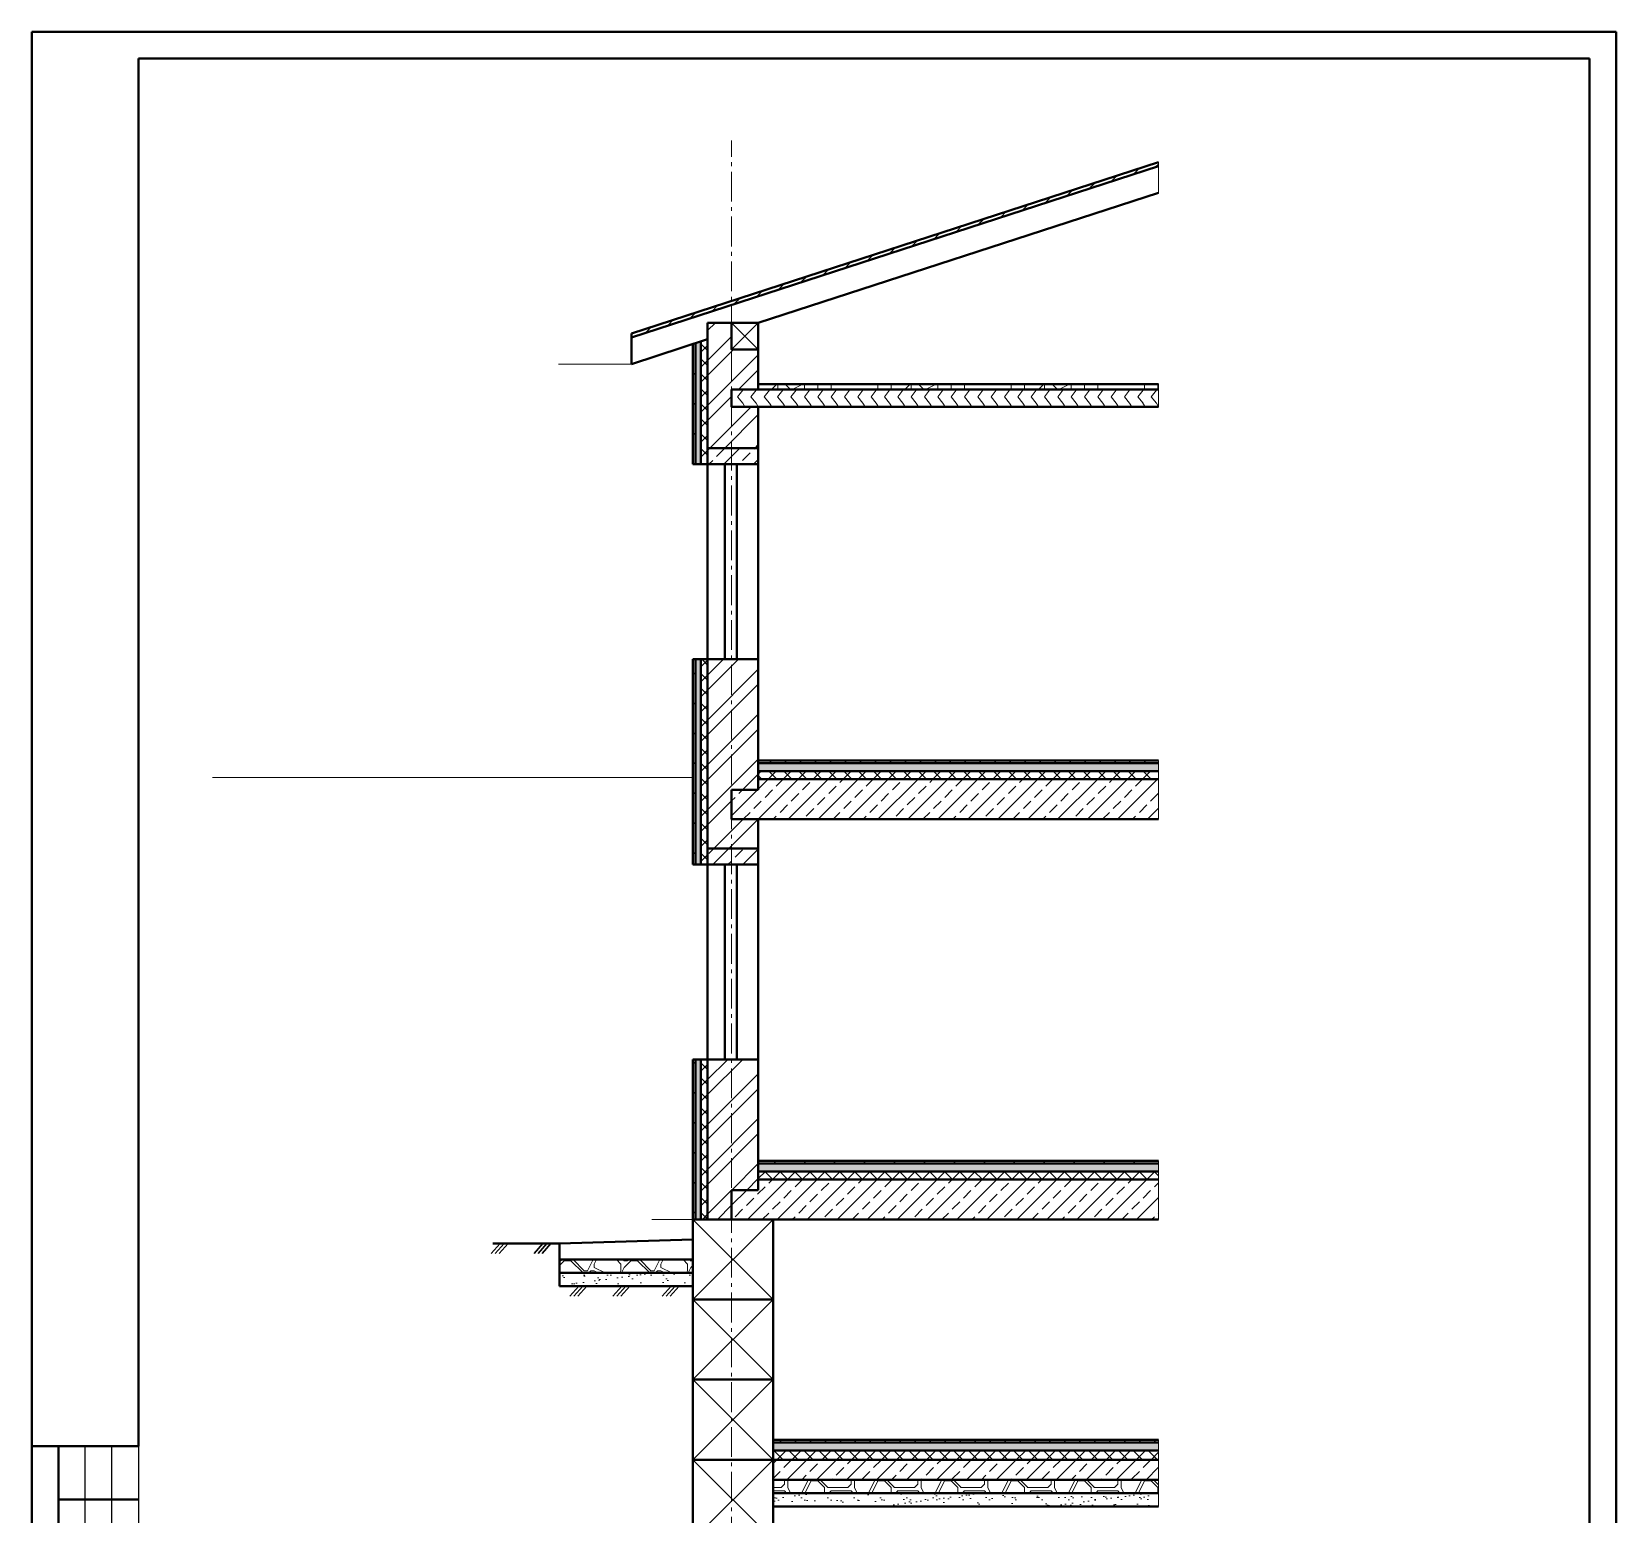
# Model space of a CAD drawing. Header units: millimetres. Extents: x 21036 to 50736, y 19656 to 61656.
# Drawn here: x 21036 to 50736, y 33842 to 61656 of the extents above; entities that cross this region are included whole.
import ezdxf

# ---------------------------------------------------------------- set-up
doc = ezdxf.new("R2010")
doc.units = ezdxf.units.MM
doc.linetypes.add('CONTINOUS', pattern=[0])
doc.linetypes.add('ГОСТ 2.303 6', pattern=[12, 8, -1.5, 1, -1.5])
for name, color, linetype, lineweight in [('Гидроизоляция', 7, 'Continuous', 100), ('Отметки', 7, 'Continuous', 20), ('Скелет', 7, 'Continuous', 50), ('Стены', 7, 'Continuous', 50), ('Флажки', 7, 'Continuous', 20), ('Штриховка', 7, 'Continuous', 20)]:
    doc.layers.add(name, color=color, linetype=linetype, lineweight=lineweight)
doc.layers.add('Оси', color=3, linetype='Continuous')
doc.styles.add('ТЕКСТ_Z', font='arial.ttf')
doc.linetypes.add('ГОСТ 2.303 8', pattern='A,40,[2,GOST 2.303-68.shx,S=1,R=0,X=0,Y=0],-8', length=48)
pattern_1 = [(37.5, (-51232.9, -61434.2), (-10.0002, 305.88327), [0, -241.3, 0, -269.875, 0, -257.96875]), (7.5, (-51232.9, -61434.2), (280.952, 448.0157), [0, -130.175, 0, -217.4875, 0, -83.34375]), (327.5, (-51428.16, -61434.2), (494.37023, 0.89824), [0, -79.375, 0, -285.75, 0, -373.0625]), (317.5, (-51428.16, -61434.2), (477.2228, 139.3308), [0, -39.6875, 0, -187.325, 0, -214.3125])]
pattern_2 = [(45, (-51232.9, -61434.2), (-280.633, 280.633), []), (45, (-50952.26, -61434.2), (-280.633, 280.633), [198.4375, -99.21875])]
pattern_3 = [(45, (-51232.9, -61434.2), (-140.3165, 140.3165), []), (135, (-51232.9, -61434.2), (-140.3165, -140.3165), [])]
pattern_4 = [(45, (-51139.14, -61340.45), (0, 625), [88.375, -176.75, 44.1875, -265.1875, 88.375, -221.0085]), (135, (-50732.9, -61309.2), (-625, 6e-14), [88.375, -132.5625, 44.1875, -221, 88.375, -309.3835]), (63.43495, (-51232.9, -61434.2), (3e-08, 625), [69.875, -279.5, 69.875, -279.52124, 0, 0]), (116.56505, (-51232.9, -61434.2), (-3e-07, 625), [69.875, -279.5, 69.875, -279.52124, 0, 0]), (0, (-51232.9, -61371.7), (0, 625), [31.25, -250, 62.5, -250, 31.25, 0]), (0, (-51232.9, -61277.95), (0, 625), [-93.75, 62.5, -250, 0, -218.75, 0]), (0, (-51232.9, -61246.7), (0, 625), [-250, 0, -187.5, 62.5, -125, 0]), (0, (-51232.9, -61152.95), (0, 625), [-125, 0, -156.25, 62.5, -281.25, 0]), (0, (-51232.9, -61059.2), (0, 625), [-125, 62.5, -250, 62.5, -125, 0]), (0, (-51232.9, -60902.95), (0, 625), [-93.75, 62.5, -125, 0, -343.75, 0]), (0, (-51232.9, -60871.7), (0, 625), [-125, 0, -375, 62.5, -62.5, 0]), (90, (-51201.64, -61309.2), (-625, 4e-14), [-187.5, 0, -187.5, 0, -250, 0]), (90, (-51139.14, -61434.2), (-625, 4e-14), [-93.75, 62.5, -250, 0, -218.75, 0]), (90, (-51076.64, -61434.2), (-625, 4e-14), [-250, 0, -218.75, 62.5, -93.75, 0]), (90, (-50732.9, -61434.2), (-625, 4e-14), [-125, 62.5, -312.5, 62.5, -62.5, 0]), (90, (-51170.4, -61371.7), (-625, 4e-14), [-187.5, 0, -218.75, 0, -218.75, 0]), (90, (-51107.9, -61371.7), (-625, 4e-14), [-156.25, 0, -343.75, 0, -125, 0]), (90, (-51045.4, -61340.45), (-625, 4e-14), [-312.5, 0, -93.75, 0, -218.75, 0]), (90, (-51014.14, -61402.95), (-625, 4e-14), [-281.25, 0, -125, 0, -156.25, 0]), (90, (-50951.64, -61309.2), (-625, 4e-14), [-250, 0, -93.75, 0, -250, 0]), (90, (-50920.4, -61277.95), (-625, 4e-14), [-281.25, 0, -125, 0, -218.75, 0]), (90, (-50889.14, -61434.2), (-625, 4e-14), [-375, 0, -156.25, 0, -93.75, 0]), (90, (-50857.9, -61340.45), (-625, 4e-14), [-125, 0, -250, 0, -250, 0]), (90, (-50826.64, -61371.7), (-625, 4e-14), [-281.25, 0, -156.25, 0, -187.5, 0]), (90, (-50795.4, -61402.95), (-625, 4e-14), [-250, 0, -187.5, 0, -187.5, 0]), (90, (-50732.9, -61371.7), (-625, 4e-14), [-187.5, 0, -187.5, 0, -250, 0]), (90, (-50670.4, -61340.45), (-625, 4e-14), [-250, 0, -125, 0, -250, 0]), (90, (-50639.14, -61309.2), (-625, 4e-14), [-93.75, 0, -375, 0, -156.25, 0])]
pattern_5 = [(45, (-51232.9, -61434.2), (-140.3165, 140.3165), [])]
pattern_6 = [(45, (-51232.9, -61434.2), (-280.633, 280.633), [])]

# ---------------------------------------------------------------- blocks, each defined once
blk = doc.blocks.new('Штамп осн бок')
at = {"color": 7, "lineweight": 50}
for p, q in [((-2000, 8500), (-2000, 15000)), ((-2000, 15000), (-1500, 15000)), ((-1500, 8500), (-1500, 15000)), ((-1500, 15000), (0, 15000)), ((-1500, 14000), (0, 14000)), ((-1500, 12500), (0, 12500)), ((-1500, 10500), (0, 10500)), ((-2000, 8500), (-1500, 8500)), ((-1500, 8500), (0, 8500)), ((-1200, 0), (-1200, 8500)), ((-1200, 8500), (-700, 8500)), ((-700, 0), (-700, 8500)), ((-700, 8500), (0, 8500)), ((-1200, 6000), (0, 6000)), ((-1200, 2500), (0, 2500)), ((-1200, 0), (-700, 0)), ((-700, 0), (0, 0))]:
    blk.add_line(p, q, dxfattribs=at)
at = {"color": 7}
for p, q in [((-1000, 8500), (-1000, 15000)), ((-500, 8500), (-500, 15000)), ((0, 15000), (0, 0))]:
    blk.add_line(p, q, dxfattribs=at)
at = {"color": 7, "style": 'ТЕКСТ_Z'}
for s, p in [('Согласовано', (-1675, 8640)), ('В зам. инв. №', (-890, 6627)), ('Подл. и дата', (-890, 3596)), ('Инв. № подл.', (-890, 536))]:
    blk.add_text(s, height=150, rotation=90, dxfattribs=at).set_placement(p)

msp = doc.modelspace()

# ---------------------------------------------------------------- hatches: boundary and pattern name
at = {"layer": 'Штриховка', "linetype": 'Continuous', "ltscale": 100}
h = msp.add_hatch(dxfattribs=at)
h.set_pattern_fill('ANSI31', color=256, scale=62.5)
h.set_pattern_definition(pattern_5)
edge = h.paths.add_edge_path()
edge.add_line((34155, 56615), (34155, 56540))
edge.add_line((34155, 56615), (42155, 59214))
edge.add_line((42155, 59139), (42155, 59214))
edge.add_line((34155, 56540), (42155, 59139))
edge = h.paths.add_edge_path()
edge.add_line((32278, 55930), (34155, 56540))
edge.add_line((32278, 56005), (32278, 55930))
edge.add_line((32278, 56005), (34155, 56615))
edge.add_line((34155, 56615), (34155, 56540))
h = msp.add_hatch(dxfattribs=at)
h.set_pattern_fill('ANSI32', color=256, scale=62.5)
h.set_pattern_definition([(45, (-51232.9, -61434.2), (-420.9495, 420.9495), []), (45, (-50952.26, -61434.2), (-420.9495, 420.9495), [])])
h.paths.add_polyline_path([(34155, 39402), (33705, 39402), (33705, 42402), (34030, 42402), (34155, 42402), (34155, 39952)])
h.paths.add_polyline_path([(34155, 42402), (34255, 42402), (34655, 42402), (34655, 40502), (34655, 40452), (34655, 40302), (34655, 40152), (34655, 39952), (34155, 39952)])
h.paths.add_polyline_path([(34155, 46352), (33705, 46352), (33705, 49902), (34030, 49902), (34155, 49902), (34155, 47452), (34155, 46902)])
h.paths.add_polyline_path([(34155, 47452), (34155, 49902), (34255, 49902), (34655, 49902), (34655, 48002), (34655, 47952), (34655, 47802), (34655, 47652), (34655, 47452)])
h.paths.add_polyline_path([(34155, 46352), (34155, 46902), (34655, 46902), (34655, 46352)])
h.paths.add_polyline_path([(33705, 53852), (33705, 55893), (33705, 56202), (34155, 56202), (34155, 56040), (34155, 55702), (34155, 55702), (34155, 54952), (34155, 54627), (34155, 53852)])
h.paths.add_polyline_path([(34655, 53852), (34155, 53852), (34155, 54627), (34655, 54627)])
h.paths.add_polyline_path([(34655, 55702), (34655, 55052), (34655, 54952), (34155, 54952), (34155, 55702)])
h = msp.add_hatch(dxfattribs=at)
h.set_pattern_fill('Бетонная подготовка', color=256, scale=125, pattern_type=2)
h.set_pattern_definition([(45, (-51045.4, -61246.7), (0, 1250), [176.75, -353.5, 88.375, -530.375, 176.75, -442.017]), (135, (-50232.9, -61184.2), (-1250, 1e-13), [176.75, -265.125, 88.375, -442, 176.75, -618.767]), (63.43495, (-51232.9, -61434.2), (6e-08, 1250), [139.75, -559, 139.75, -559.0425, 0, 0]), (116.56505, (-51232.9, -61434.2), (-5e-07, 1250), [139.75, -559, 139.75, -559.0425, 0, 0]), (0, (-51232.9, -61309.2), (0, 1250), [62.5, -500, 125, -500, 62.5, 0]), (0, (-51232.9, -61121.7), (0, 1250), [-187.5, 125, -500, 0, -437.5, 0]), (0, (-51232.9, -61059.2), (0, 1250), [-500, 0, -375, 125, -250, 0]), (0, (-51232.9, -60871.7), (0, 1250), [-250, 0, -312.5, 125, -562.5, 0]), (0, (-51232.9, -60684.2), (0, 1250), [-250, 125, -500, 125, -250, 0]), (0, (-51232.9, -60371.7), (0, 1250), [-187.5, 125, -250, 0, -687.5, 0]), (0, (-51232.9, -60309.2), (0, 1250), [-250, 0, -750, 125, -125, 0]), (90, (-51170.4, -61184.2), (-1250, 8e-14), [-375, 0, -375, 0, -500, 0]), (90, (-51045.4, -61434.2), (-1250, 8e-14), [-187.5, 125, -500, 0, -437.5, 0]), (90, (-50920.4, -61434.2), (-1250, 8e-14), [-500, 0, -437.5, 125, -187.5, 0]), (90, (-50232.9, -61434.2), (-1250, 8e-14), [-250, 125, -625, 125, -125, 0]), (90, (-51107.9, -61309.2), (-1250, 8e-14), [-375, 0, -437.5, 0, -437.5, 0]), (90, (-50982.9, -61309.2), (-1250, 8e-14), [-312.5, 0, -687.5, 0, -250, 0]), (90, (-50857.9, -61246.7), (-1250, 8e-14), [-625, 0, -187.5, 0, -437.5, 0]), (90, (-50795.4, -61371.7), (-1250, 8e-14), [-562.5, 0, -250, 0, -312.5, 0]), (90, (-50670.4, -61184.2), (-1250, 8e-14), [-500, 0, -187.5, 0, -500, 0]), (90, (-50607.9, -61121.7), (-1250, 8e-14), [-562.5, 0, -250, 0, -437.5, 0]), (90, (-50545.4, -61434.2), (-1250, 8e-14), [-750, 0, -312.5, 0, -187.5, 0]), (90, (-50482.9, -61246.7), (-1250, 8e-14), [-250, 0, -500, 0, -500, 0]), (90, (-50420.4, -61309.2), (-1250, 8e-14), [-562.5, 0, -312.5, 0, -375, 0]), (90, (-50357.9, -61371.7), (-1250, 8e-14), [-500, 0, -375, 0, -375, 0]), (90, (-50232.9, -61309.2), (-1250, 8e-14), [-375, 0, -375, 0, -500, 0]), (90, (-50107.9, -61246.7), (-1250, 8e-14), [-500, 0, -250, 0, -500, 0]), (90, (-50045.4, -61184.2), (-1250, 8e-14), [-187.5, 0, -750, 0, -312.5, 0])])
edge = h.paths.add_edge_path()
edge.add_line((33580, 53552), (33580, 55853))
edge.add_line((33480, 53552), (33580, 53552))
edge.add_line((33480, 53552), (33480, 55820))
edge.add_line((33480, 55820), (33580, 55853))
edge = h.paths.add_edge_path()
edge.add_line((33480, 46052), (33480, 49902))
edge.add_line((33580, 49902), (33480, 49902))
edge.add_line((33580, 46052), (33580, 49902))
edge.add_line((33480, 46052), (33580, 46052))
edge = h.paths.add_edge_path()
edge.add_line((33580, 39402), (33580, 42402))
edge.add_line((33480, 39402), (33580, 39402))
edge.add_line((33480, 39402), (33480, 42402))
edge.add_line((33480, 42402), (33580, 42402))
h = msp.add_hatch(dxfattribs=at)
h.set_pattern_fill('ANSI37', color=256, scale=62.5)
h.set_pattern_definition(pattern_3)
h.paths.add_polyline_path([(33705, 42402), (33705, 39402), (33580, 39402), (33580, 42402)])
h.paths.add_polyline_path([(33705, 49902), (33705, 46352), (33705, 46052), (33580, 46052), (33580, 49902)])
h.paths.add_polyline_path([(33705, 55893), (33705, 53852), (33705, 53552), (33580, 53552), (33580, 55853)])
h = msp.add_hatch(dxfattribs=at)
h.set_pattern_fill('ANSI31', color=256, scale=125)
h.set_pattern_definition(pattern_6)
edge = h.paths.add_edge_path()
edge.add_line((33430, 39402), (33480, 39402))
edge.add_line((33430, 39402), (33430, 42402))
edge.add_line((33430, 42402), (33480, 42402))
edge.add_line((33480, 39402), (33480, 42402))
edge = h.paths.add_edge_path()
edge.add_line((33480, 49902), (33430, 49902))
edge.add_line((33480, 46052), (33480, 49902))
edge.add_line((33430, 46052), (33480, 46052))
edge.add_line((33430, 46052), (33430, 49902))
edge = h.paths.add_edge_path()
edge.add_line((33430, 55804), (33480, 55820))
edge.add_line((33480, 53552), (33480, 55820))
edge.add_line((33430, 53552), (33480, 53552))
edge.add_line((33430, 53552), (33430, 55804))
h = msp.add_hatch(dxfattribs=at)
h.set_pattern_fill('Дерево вдоль волокон', color=256, scale=25, pattern_type=2)
h.set_pattern_definition([(51.3402, (-51232.9, -61434.2), (-250.00003, 3e-06), [156.1738, -1444.6075]), (59.0362, (-51135.33, -61312.25), (250.00005, -0.00015), [87.0565, -1370.6825]), (68.1986, (-51090.54, -61237.6), (250.0001, 9e-05), [202.33, -1143.96]), (78.6901, (-51015.4, -61049.74), (250.00007, 9e-05), [129.0265, -1145.7275]), (90, (-50990.1, -60923.22), (-250, 2e-14), [228.0377, -1021.9625]), (281.3099, (-51015.4, -60568.66), (250.00007, -9e-05), [129.0265, -1145.7275]), (291.8014, (-51090.54, -60380.8), (250.0001, -9e-05), [202.33, -1143.96]), (300.9638, (-51135.33, -60306.15), (250.00005, 0.00015), [87.0565, -1370.6825]), (308.6598, (-51232.9, -60184.2), (-250.00003, -3e-06), [156.1738, -1444.6075])])
edge = h.paths.add_edge_path()
edge.add_line((42155, 54627), (42155, 54952))
edge.add_line((34155, 54627), (42155, 54627))
edge.add_line((34155, 54952), (34155, 54627))
edge.add_line((34155, 54952), (42155, 54952))
h = msp.add_hatch(dxfattribs=at)
h.set_pattern_fill('Дерево и деревянные изделия', color=256, scale=25, pattern_type=2)
h.set_pattern_definition([(0, (-50358, -61434.2), (2500, 2500), [750, -1750]), (0, (-50358, -61309.2), (2500, 2500), [750, -1750]), (0, (-50233, -61059.2), (2500, 2500), [500, -2000]), (0, (-50108, -60809.2), (2500, 2500), [375, -2125]), (0, (-50108, -60559.2), (2500, 2500), [250, -2250]), (0, (-49983, -59934.2), (2500, 2500), [125, -2375]), (0, (-50108, -59684.2), (2500, 2500), [375, -2125]), (0, (-50108, -59434.2), (2500, 2500), [500, -2000]), (90, (-50983, -59434.2), (-2500, 2500), [250, -2250]), (90, (-50733, -59059.2), (-2500, 2500), [125, -2375]), (90, (-50608, -60309.2), (-2500, 2500), [375, -2125]), (90, (-50358, -60184.2), (-2500, 2500), [250, -2250]), (90, (-49983, -60059.2), (-2500, 2500), [125, -2375]), (90, (-49858, -60559.2), (-2500, 2500), [350, -2150]), (90, (-49733, -61059.2), (-2500, 2500), [250, -2250]), (90, (-49483, -60059.2), (-2500, 2500), [125, -2375]), (90, (-49233, -60184.2), (-2500, 2500), [375, -2125]), (90, (-48983, -60184.2), (-2500, 2500), [375, -2125]), (45, (-49857.9, -60559.2), (0, 2500), [353.55, -3181.984]), (45, (-50857.9, -59309.2), (0, 2500), [353.55, -3181.984]), (45, (-50357.9, -59934.2), (0, 2500), [353.55, -3181.984]), (45, (-50232.9, -60434.2), (0, 2500), [353.55, -3181.984]), (45, (-49482.9, -60934.2), (0, 2500), [353.55, -3181.984]), (45, (-49732.9, -60809.2), (0, 2500), [530.33, -3005.204]), (45, (-50482.9, -59684.2), (0, 2500), [176.775, -3358.76]), (45, (-50607.9, -59434.2), (0, 2500), [176.775, -3358.76]), (45, (-49607.9, -59434.2), (0, 2500), [176.775, -3358.76]), (45, (-50607.9, -60684.2), (0, 2500), [176.775, -3358.76]), (45, (-49232.9, -59809.2), (0, 2500), [176.775, -3358.76]), (45, (-50107.9, -60059.2), (0, 2500), [176.775, -3358.76]), (45, (-49857.9, -59809.2), (0, 2500), [176.775, -3358.76]), (135, (-49607.9, -60309.2), (-2500, 2e-13), [176.775, -3358.76]), (135, (-49607.9, -61184.2), (-2500, 2e-13), [176.775, -3358.76]), (135, (-50107.9, -60559.2), (-2500, 2e-13), [176.775, -3358.76]), (135, (-49732.9, -60059.2), (-2500, 2e-13), [176.775, -3358.76]), (135, (-50357.9, -60684.2), (-2500, 2e-13), [176.775, -3358.76]), (135, (-49357.9, -60684.2), (-2500, 2e-13), [176.775, -3358.76]), (135, (-51107.9, -61434.2), (-2500, 2e-13), [176.775, -3358.76]), (135, (-50982.9, -61309.2), (-2500, 2e-13), [353.55, -3181.984]), (135, (-50857.9, -61184.2), (-2500, 2e-13), [353.55, -3181.984]), (135, (-50607.9, -61184.2), (-2500, 2e-13), [353.55, -3181.984]), (135, (-50482.9, -60934.2), (-2500, 2e-13), [353.55, -3181.984]), (135, (-49482.9, -59934.2), (-2500, 2e-13), [353.55, -3181.984]), (135, (-48982.9, -61184.2), (-2500, 2e-13), [353.55, -3181.984]), (135, (-48857.9, -59184.2), (-2500, 2e-13), [353.55, -3181.984]), (135, (-48857.9, -59434.2), (-2500, 2e-13), [353.55, -3181.984]), (135, (-49107.9, -59559.2), (-2500, 2e-13), [353.55, -3181.984]), (135, (-50857.9, -59559.2), (-2500, 2e-13), [530.33, -3005.204]), (135, (-49232.9, -59809.2), (-2500, 2e-13), [530.33, -3005.204]), (26.56505, (-50607.9, -59059.2), (2500, 1e-06), [279.5, -5310.67]), (26.56505, (-50607.9, -60309.2), (2500, 1e-06), [279.5, -5310.67]), (26.56505, (-50357.9, -59559.2), (2500, 1e-06), [279.5, -5310.67]), (26.56505, (-49607.9, -61309.2), (2500, 1e-06), [279.5, -5310.67]), (26.56505, (-49732.9, -61059.2), (2500, 1e-06), [279.5, -5310.67]), (26.56505, (-50482.9, -60559.2), (2500, 1e-06), [279.5, -5310.67]), (26.56505, (-50482.9, -59309.2), (2500, 1e-06), [279.5, -5310.67]), (26.56505, (-49732.9, -60059.2), (2500, 1e-06), [559, -5031.17]), (63.43495, (-49732.9, -59684.2), (1e-07, 2500), [279.5, -5310.67]), (63.43495, (-49357.9, -60434.2), (1e-07, 2500), [279.5, -5310.67]), (63.43495, (-50607.9, -59934.2), (1e-07, 2500), [279.5, -5310.67]), (63.43495, (-51107.9, -59809.2), (1e-07, 2500), [279.5, -5310.67]), (63.43495, (-49607.9, -60309.2), (1e-07, 2500), [279.5, -5310.67]), (63.43495, (-49857.9, -60309.2), (1e-07, 2500), [279.5, -5310.67]), (63.43495, (-50857.9, -59934.2), (1e-07, 2500), [559, -5031.17]), (63.43495, (-48982.9, -60809.2), (1e-07, 2500), [559, -5031.17]), (63.43495, (-49232.9, -60684.2), (1e-07, 2500), [559, -5031.17]), (116.56505, (-51232.9, -61059.2), (-1e-06, 2500), [279.5, -5310.67]), (116.56505, (-51232.9, -59684.2), (-1e-06, 2500), [279.5, -5310.67]), (116.56505, (-50732.9, -61434.2), (-1e-06, 2500), [279.5, -5310.67]), (116.56505, (-50982.9, -59184.2), (-1e-06, 2500), [279.5, -5310.67]), (116.56505, (-50732.9, -60684.2), (-1e-06, 2500), [279.5, -5310.67]), (116.56505, (-50232.9, -60434.2), (-1e-06, 2500), [279.5, -5310.67]), (116.56505, (-49982.9, -59934.2), (-1e-06, 2500), [279.5, -5310.67]), (116.56505, (-51107.9, -60934.2), (-1e-06, 2500), [279.5, -5310.67]), (116.56505, (-50482.9, -60559.2), (-1e-06, 2500), [279.5, -5310.67]), (116.56505, (-49732.9, -60809.2), (-1e-06, 2500), [279.5, -5310.67]), (116.56505, (-49482.9, -60559.2), (-1e-06, 2500), [279.5, -5310.67]), (116.56505, (-48982.9, -59809.2), (-1e-06, 2500), [279.5, -5310.67]), (116.56505, (-50857.9, -59059.2), (-1e-06, 2500), [279.5, -5310.67]), (116.56505, (-51232.9, -59184.2), (-1e-06, 2500), [559, -5031.17]), (116.56505, (-50857.9, -60934.2), (-1e-06, 2500), [559, -5031.17]), (153.43495, (-51232.9, -61309.2), (-2500, 1e-06), [279.5, -5310.67]), (153.43495, (-49107.9, -61434.2), (-2500, 1e-06), [279.5, -5310.67]), (153.43495, (-49232.9, -60184.2), (-2500, 1e-06), [279.5, -5310.67]), (153.43495, (-50232.9, -61059.2), (-2500, 1e-06), [279.5, -5310.67]), (153.43495, (-50357.9, -61309.2), (-2500, 1e-06), [279.5, -5310.67]), (153.43495, (-50107.9, -60809.2), (-2500, 1e-06), [279.5, -5310.67]), (153.43495, (-49357.9, -59309.2), (-2500, 1e-06), [279.5, -5310.67]), (153.43495, (-49107.9, -59184.2), (-2500, 1e-06), [559, -5031.17])])
edge = h.paths.add_edge_path()
edge.add_line((34655, 54952), (42155, 54952))
edge.add_line((34655, 54952), (34655, 55052))
edge.add_line((34655, 55052), (42155, 55052))
edge.add_line((42155, 54952), (42155, 55052))
h = msp.add_hatch(dxfattribs=at)
h.set_pattern_fill('ANSI33', color=256, scale=62.5)
h.set_pattern_definition(pattern_2)
h.paths.add_polyline_path([(34155, 46352), (34655, 46352), (34655, 46052), (34255, 46052), (34155, 46052)])
h.paths.add_polyline_path([(33705, 46052), (33705, 46352), (34155, 46352), (34155, 46052), (34030, 46052)])
h.paths.add_polyline_path([(34655, 53552), (34255, 53552), (34155, 53552), (34155, 53852), (34655, 53852)])
h.paths.add_polyline_path([(34155, 53852), (34155, 53552), (34030, 53552), (33705, 53552), (33705, 53852)])
h = msp.add_hatch(dxfattribs=at)
h.set_pattern_fill('ANSI31', color=256, scale=62.5)
h.set_pattern_definition(pattern_5)
edge = h.paths.add_edge_path()
edge.add_line((34655, 48002), (34655, 47952))
edge.add_line((34655, 48002), (42155, 48002))
edge.add_line((42155, 47952), (42155, 48002))
edge.add_line((34655, 47952), (42155, 47952))
h = msp.add_hatch(dxfattribs=at)
h.set_pattern_fill('Бетонная подготовка', color=256, scale=62.5, pattern_type=2)
h.set_pattern_definition(pattern_4)
edge = h.paths.add_edge_path()
edge.add_line((34655, 47952), (42155, 47952))
edge.add_line((42155, 47802), (42155, 47952))
edge.add_line((34655, 47802), (42155, 47802))
edge.add_line((34655, 47952), (34655, 47802))
h = msp.add_hatch(dxfattribs=at)
h.set_pattern_fill('ANSI33', color=256, scale=62.5)
h.set_pattern_definition(pattern_2)
edge = h.paths.add_edge_path()
edge.add_line((34655, 47452), (34155, 47452))
edge.add_line((34655, 47652), (34655, 47452))
edge.add_line((34655, 47652), (42155, 47652))
edge.add_line((42155, 46902), (42155, 47652))
edge.add_line((34155, 46902), (42155, 46902))
edge.add_line((34155, 47452), (34155, 46902))
h = msp.add_hatch(dxfattribs=at)
h.set_pattern_fill('ANSI37', color=256, scale=62.5)
h.set_pattern_definition(pattern_3)
edge = h.paths.add_edge_path()
edge.add_line((34655, 47652), (42155, 47652))
edge.add_line((34655, 47802), (34655, 47652))
edge.add_line((34655, 47802), (42155, 47802))
edge.add_line((42155, 47652), (42155, 47802))
h = msp.add_hatch(dxfattribs=at)
h.set_pattern_fill('ANSI31', color=256, scale=125)
h.set_pattern_definition(pattern_6)
edge = h.paths.add_edge_path()
edge.add_line((34655, 40502), (42155, 40502))
edge.add_line((42155, 40452), (42155, 40502))
edge.add_line((34655, 40452), (42155, 40452))
edge.add_line((34655, 40502), (34655, 40452))
h = msp.add_hatch(dxfattribs=at)
h.set_pattern_fill('Бетонная подготовка', color=256, scale=62.5, pattern_type=2)
h.set_pattern_definition(pattern_4)
edge = h.paths.add_edge_path()
edge.add_line((34655, 40452), (42155, 40452))
edge.add_line((42155, 40302), (42155, 40452))
edge.add_line((34655, 40302), (42155, 40302))
edge.add_line((34655, 40452), (34655, 40302))
h = msp.add_hatch(dxfattribs=at)
h.set_pattern_fill('ANSI33', color=256, scale=62.5)
h.set_pattern_definition(pattern_2)
edge = h.paths.add_edge_path()
edge.add_line((42155, 39402), (42155, 40152))
edge.add_line((34930, 39402), (42155, 39402))
edge.add_line((34155, 39402), (34930, 39402))
edge.add_line((34155, 39952), (34155, 39402))
edge.add_line((34655, 39952), (34155, 39952))
edge.add_line((34655, 40152), (34655, 39952))
edge.add_line((34655, 40152), (42155, 40152))
h = msp.add_hatch(dxfattribs=at)
h.set_pattern_fill('ANSI37', color=256, scale=62.5)
h.set_pattern_definition(pattern_3)
edge = h.paths.add_edge_path()
edge.add_line((34655, 40302), (42155, 40302))
edge.add_line((42155, 40152), (42155, 40302))
edge.add_line((34655, 40152), (42155, 40152))
edge.add_line((34655, 40302), (34655, 40152))
h = msp.add_hatch(dxfattribs=at)
h.set_pattern_fill('Камень сортированный', color=256, scale=125, pattern_type=2)
h.set_pattern_definition([(0, (-50357.9, -61371.7), (1250, 1250), [62.5, -62.5, 125, -1000, 0, 0]), (0, (-50857.9, -61309.2), (1250, 1250), [312.5, -937.5, 0, 0, 0, 0]), (0, (-50920.4, -61246.7), (1250, 1250), [312.5, -937.5, 0, 0, 0, 0]), (0, (-50357.9, -60934.2), (1250, 1250), [62.5, -1187.5, 0, 0, 0, 0]), (0, (-50982.9, -60809.2), (1250, 1250), [187.5, -1062.5, 0, 0, 0, 0]), (0, (-50982.9, -60746.7), (1250, 1250), [187.5, -1062.5, 0, 0, 0, 0]), (0, (-50232.9, -60684.2), (1250, 1250), [375, -875, 0, 0, 0, 0]), (0, (-50295.4, -60621.7), (1250, 1250), [375, -875, 0, 0, 0, 0]), (0, (-50607.9, -60496.7), (1250, 1250), [125, -1125, 0, 0, 0, 0]), (0, (-50545.4, -60434.2), (1250, 1250), [62.5, -1187.5, 0, 0, 0, 0]), (0, (-51107.9, -60309.2), (1250, 1250), [62.5, -62.5, 62.5, -1062.5, 0, 0]), (90, (-51107.9, -60559.2), (-1250, 1250), [187.5, -1062.5, 0, 0, 0, 0]), (90, (-51045.4, -60996.7), (-1250, 1250), [62.5, -125, 62.5, -125, 250, -625]), (90, (-50920.4, -60246.7), (-1250, 1250), [62.5, -1187.5, 0, 0, 0, 0]), (90, (-50732.9, -60809.2), (-1250, 1250), [62.5, -1187.5, 0, 0, 0, 0]), (90, (-50670.4, -60496.7), (-1250, 1250), [62.5, -1187.5, 0, 0, 0, 0]), (90, (-50545.4, -61184.2), (-1250, 1250), [125, -1125, 0, 0, 0, 0]), (90, (-50482.9, -61246.7), (-1250, 1250), [187.5, -1062.5, 0, 0, 0, 0]), (90, (-50420.4, -60496.7), (-1250, 1250), [125, -62.5, 125, -937.5, 0, 0]), (90, (-50357.9, -60871.7), (-1250, 1250), [250, -1000, 0, 0, 0, 0]), (90, (-50295.4, -60871.7), (-1250, 1250), [125, -1125, 0, 0, 0, 0]), (90, (-50170.4, -61309.2), (-1250, 1250), [250, -1000, 0, 0, 0, 0]), (90, (-50107.9, -61309.2), (-1250, 1250), [187.5, -1062.5, 0, 0, 0, 0]), (45, (-50607.9, -61246.7), (0, 1250), [88.3883, -1679.3786, 0, 0, 0, 0]), (45, (-50420.4, -60934.2), (0, 1250), [88.3883, -1679.3786, 0, 0, 0, 0]), (45, (-50295.4, -60746.7), (0, 1250), [88.3883, -1679.3786, 0, 0, 0, 0]), (45, (-51170.4, -60621.7), (0, 1250), [88.3883, -1679.3786, 0, 0, 0, 0]), (45, (-51045.4, -60371.7), (0, 1250), [88.3883, -1679.3786, 0, 0, 0, 0]), (45, (-50482.9, -61059.2), (0, 1250), [176.7763, -1590.9907, 0, 0, 0, 0]), (45, (-50357.9, -60246.7), (0, 1250), [176.7763, -1590.9907, 0, 0, 0, 0]), (135, (-50420.4, -61434.2), (-1250, 1e-13), [176.7763, -1590.9907, 0, 0, 0, 0]), (135, (-50357.9, -61371.7), (-1250, 1e-13), [176.7763, -1590.9907, 0, 0, 0, 0]), (135, (-50170.4, -61059.2), (-1250, 1e-13), [176.7763, -1590.9907, 0, 0, 0, 0]), (135, (-50357.9, -60621.7), (-1250, 1e-13), [176.7763, -1590.9907, 0, 0, 0, 0]), (135, (-50295.4, -60621.7), (-1250, 1e-13), [176.7763, -1590.9907, 0, 0, 0, 0]), (135, (-50545.4, -60996.7), (-1250, 1e-13), [265.165, -1502.602, 0, 0, 0, 0]), (135, (-50107.9, -61059.2), (-1250, 1e-13), [265.165, -1502.602, 0, 0, 0, 0]), (135, (-50545.4, -61059.2), (-1250, 1e-13), [353.5534, -1414.2136, 0, 0, 0, 0]), (135, (-51107.9, -60309.2), (-1250, 1e-13), [353.5534, -1414.2136, 0, 0, 0, 0]), (135, (-51107.9, -60371.7), (-1250, 1e-13), [353.5534, -1414.2136, 0, 0, 0, 0]), (135, (-51045.4, -61059.2), (-1250, 1e-13), [88.3883, -1679.3786, 0, 0, 0, 0]), (135, (-51045.4, -60746.7), (-1250, 1e-13), [88.3883, -1679.3786, 0, 0, 0, 0]), (26.56505, (-50295.4, -61371.7), (1250, 5e-07), [139.7542, -2655.3307, 0, 0, 0, 0]), (26.56505, (-50545.4, -60996.7), (1250, 5e-07), [139.7542, -2655.3307, 0, 0, 0, 0]), (26.56505, (-50107.9, -61121.7), (1250, 5e-07), [279.5085, -2515.5765, 0, 0, 0, 0]), (26.56505, (-50107.9, -61059.2), (1250, 5e-07), [279.5085, -2515.5765, 0, 0, 0, 0]), (63.43495, (-50482.9, -60434.2), (6e-08, 1250), [139.75, -1397.5, 279.5, -978.335, 0, 0]), (63.43495, (-51107.9, -60934.2), (6e-08, 1250), [139.7542, -2655.3307, 0, 0, 0, 0]), (63.43495, (-50920.4, -61434.2), (6e-08, 1250), [139.7542, -2655.3307, 0, 0, 0, 0]), (63.43495, (-51045.4, -60934.2), (6e-08, 1250), [139.7542, -2655.3307, 0, 0, 0, 0]), (63.43495, (-50420.4, -60371.7), (6e-08, 1250), [139.7542, -2655.3307, 0, 0, 0, 0]), (63.43495, (-50482.9, -60434.2), (6e-08, 1250), [139.7542, -2655.3307, 0, 0, 0, 0]), (63.43495, (-50732.9, -60746.7), (6e-08, 1250), [279.5085, -2515.5765, 0, 0, 0, 0]), (63.43495, (-50795.4, -60746.7), (6e-08, 1250), [279.5085, -2515.5765, 0, 0, 0, 0]), (116.56505, (-50982.9, -60746.7), (-5e-07, 1250), [139.7542, -2655.3307, 0, 0, 0, 0]), (116.56505, (-50920.4, -61309.2), (-5e-07, 1250), [279.5085, -2515.5765, 0, 0, 0, 0]), (116.56505, (-50920.4, -61246.7), (-5e-07, 1250), [279.5085, -2515.5765, 0, 0, 0, 0]), (153.43495, (-50670.4, -60434.2), (-1250, 5e-07), [279.5085, -2515.5765, 0, 0, 0, 0]), (153.43495, (-50545.4, -60434.2), (-1250, 5e-07), [419.2627, -2375.8222, 0, 0, 0, 0])])
edge = h.paths.add_edge_path()
edge.add_line((30930, 38402), (30930, 38652))
edge.add_line((33430, 38652), (30930, 38652))
edge.add_line((33430, 38402), (33430, 38652))
edge.add_line((33430, 38402), (30930, 38402))
h = msp.add_hatch(dxfattribs=at)
h.set_pattern_fill('Песчаный или супесчаные грунты', color=256, scale=125, pattern_type=2)
h.set_pattern_definition(pattern_1)
edge = h.paths.add_edge_path()
edge.add_line((33430, 38152), (30930, 38152))
edge.add_line((30930, 38152), (30930, 38402))
edge.add_line((33430, 38402), (30930, 38402))
edge.add_line((33430, 38152), (33430, 38402))
h = msp.add_hatch(dxfattribs=at)
h.set_pattern_fill('ANSI31', color=256, scale=62.5)
h.set_pattern_definition(pattern_5)
edge = h.paths.add_edge_path()
edge.add_line((34930, 35277), (42155, 35277))
edge.add_line((42155, 35227), (42155, 35277))
edge.add_line((34930, 35227), (42155, 35227))
edge.add_line((34930, 35227), (34930, 35277))
h = msp.add_hatch(dxfattribs=at)
h.set_pattern_fill('Бетонная подготовка', color=256, scale=62.5, pattern_type=2)
h.set_pattern_definition(pattern_4)
edge = h.paths.add_edge_path()
edge.add_line((34930, 35077), (42155, 35077))
edge.add_line((34930, 35077), (34930, 35227))
edge.add_line((34930, 35227), (42155, 35227))
edge.add_line((42155, 35077), (42155, 35227))
h = msp.add_hatch(dxfattribs=at)
h.set_pattern_fill('ANSI37', color=256, scale=62.5)
h.set_pattern_definition(pattern_3)
edge = h.paths.add_edge_path()
edge.add_line((42155, 34902), (42155, 35077))
edge.add_line((34930, 34902), (42155, 34902))
edge.add_line((34930, 34902), (34930, 35077))
edge.add_line((34930, 35077), (42155, 35077))
h = msp.add_hatch(dxfattribs=at)
h.set_pattern_fill('ANSI33', color=256, scale=62.5)
h.set_pattern_definition(pattern_2)
edge = h.paths.add_edge_path()
edge.add_line((42155, 34527), (42155, 34902))
edge.add_line((34930, 34527), (42155, 34527))
edge.add_line((34930, 34527), (34930, 34902))
edge.add_line((34930, 34902), (42155, 34902))
h = msp.add_hatch(dxfattribs=at)
h.set_pattern_fill('Камень сортированный', color=256, scale=125, pattern_type=2)
h.set_pattern_definition([(0, (-50357.9, -61371.7), (1250, 1250), [62.5, -62.5, 125, -1000, 0, 0]), (0, (-50857.9, -61309.2), (1250, 1250), [312.5, -937.5, 0, 0, 0, 0]), (0, (-50920.4, -61246.7), (1250, 1250), [312.5, -937.5, 0, 0, 0, 0]), (0, (-50357.9, -60934.2), (1250, 1250), [62.5, -1187.5, 0, 0, 0, 0]), (0, (-50982.9, -60809.2), (1250, 1250), [187.5, -1062.5, 0, 0, 0, 0]), (0, (-50982.9, -60746.7), (1250, 1250), [187.5, -1062.5, 0, 0, 0, 0]), (0, (-50232.9, -60684.2), (1250, 1250), [375, -875, 0, 0, 0, 0]), (0, (-50295.4, -60621.7), (1250, 1250), [375, -875, 0, 0, 0, 0]), (0, (-50607.9, -60496.7), (1250, 1250), [125, -1125, 0, 0, 0, 0]), (0, (-50545.4, -60434.2), (1250, 1250), [62.5, -1187.5, 0, 0, 0, 0]), (0, (-51107.9, -60309.2), (1250, 1250), [62.5, -62.5, 62.5, -1062.5, 0, 0]), (90, (-51107.9, -60559.2), (-1250, 1250), [187.5, -1062.5, 0, 0, 0, 0]), (90, (-51045.4, -60996.7), (-1250, 1250), [62.5, -125, 62.5, -125, 250, -625]), (90, (-50920.4, -60246.7), (-1250, 1250), [62.5, -1187.5, 0, 0, 0, 0]), (90, (-50732.9, -60809.2), (-1250, 1250), [62.5, -1187.5, 0, 0, 0, 0]), (90, (-50670.4, -60496.7), (-1250, 1250), [62.5, -1187.5, 0, 0, 0, 0]), (90, (-50545.4, -61184.2), (-1250, 1250), [125, -1125, 0, 0, 0, 0]), (90, (-50482.9, -61246.7), (-1250, 1250), [187.5, -1062.5, 0, 0, 0, 0]), (90, (-50420.4, -60496.7), (-1250, 1250), [125, -62.5, 125, -937.5, 0, 0]), (90, (-50357.9, -60871.7), (-1250, 1250), [250, -1000, 0, 0, 0, 0]), (90, (-50295.4, -60871.7), (-1250, 1250), [125, -1125, 0, 0, 0, 0]), (90, (-50170.4, -61309.2), (-1250, 1250), [250, -1000, 0, 0, 0, 0]), (90, (-50107.9, -61309.2), (-1250, 1250), [187.5, -1062.5, 0, 0, 0, 0]), (45, (-50607.9, -61246.7), (0, 1250), [88.3883, -1679.3786, 0, 0, 0, 0]), (45, (-50420.4, -60934.2), (0, 1250), [88.3883, -1679.3786, 0, 0, 0, 0]), (45, (-50295.4, -60746.7), (0, 1250), [88.3883, -1679.3786, 0, 0, 0, 0]), (45, (-51170.4, -60621.7), (0, 1250), [88.3883, -1679.3786, 0, 0, 0, 0]), (45, (-51045.4, -60371.7), (0, 1250), [88.3883, -1679.3786, 0, 0, 0, 0]), (45, (-50482.9, -61059.2), (0, 1250), [176.7763, -1590.9907, 0, 0, 0, 0]), (45, (-50357.9, -60246.7), (0, 1250), [176.7763, -1590.9907, 0, 0, 0, 0]), (135, (-50420.4, -61434.2), (-1250, 1e-13), [176.7763, -1590.9907, 0, 0, 0, 0]), (135, (-50357.9, -61371.7), (-1250, 1e-13), [176.7763, -1590.9907, 0, 0, 0, 0]), (135, (-50170.4, -61059.2), (-1250, 1e-13), [176.7763, -1590.9907, 0, 0, 0, 0]), (135, (-50357.9, -60621.7), (-1250, 1e-13), [176.7763, -1590.9907, 0, 0, 0, 0]), (135, (-50295.4, -60621.7), (-1250, 1e-13), [176.7763, -1590.9907, 0, 0, 0, 0]), (135, (-50545.4, -60996.7), (-1250, 1e-13), [265.165, -1502.602, 0, 0, 0, 0]), (135, (-50107.9, -61059.2), (-1250, 1e-13), [265.165, -1502.602, 0, 0, 0, 0]), (135, (-50545.4, -61059.2), (-1250, 1e-13), [353.5534, -1414.2136, 0, 0, 0, 0]), (135, (-51107.9, -60309.2), (-1250, 1e-13), [353.5534, -1414.2136, 0, 0, 0, 0]), (135, (-51107.9, -60371.7), (-1250, 1e-13), [353.5534, -1414.2136, 0, 0, 0, 0]), (135, (-51045.4, -61059.2), (-1250, 1e-13), [88.3883, -1679.3786, 0, 0, 0, 0]), (135, (-51045.4, -60746.7), (-1250, 1e-13), [88.3883, -1679.3786, 0, 0, 0, 0]), (26.56505, (-50295.4, -61371.7), (1250, 5e-07), [139.7542, -2655.3307, 0, 0, 0, 0]), (26.56505, (-50545.4, -60996.7), (1250, 5e-07), [139.7542, -2655.3307, 0, 0, 0, 0]), (26.56505, (-50107.9, -61121.7), (1250, 5e-07), [279.5085, -2515.5765, 0, 0, 0, 0]), (26.56505, (-50107.9, -61059.2), (1250, 5e-07), [279.5085, -2515.5765, 0, 0, 0, 0]), (63.43495, (-50482.9, -60434.2), (6e-08, 1250), [139.75, -1397.5, 279.5, -978.335, 0, 0]), (63.43495, (-51107.9, -60934.2), (6e-08, 1250), [139.7542, -2655.3307, 0, 0, 0, 0]), (63.43495, (-50920.4, -61434.2), (6e-08, 1250), [139.7542, -2655.3307, 0, 0, 0, 0]), (63.43495, (-51045.4, -60934.2), (6e-08, 1250), [139.7542, -2655.3307, 0, 0, 0, 0]), (63.43495, (-50420.4, -60371.7), (6e-08, 1250), [139.7542, -2655.3307, 0, 0, 0, 0]), (63.43495, (-50482.9, -60434.2), (6e-08, 1250), [139.7542, -2655.3307, 0, 0, 0, 0]), (63.43495, (-50732.9, -60746.7), (6e-08, 1250), [279.5085, -2515.5765, 0, 0, 0, 0]), (63.43495, (-50795.4, -60746.7), (6e-08, 1250), [279.5085, -2515.5765, 0, 0, 0, 0]), (116.56505, (-50982.9, -60746.7), (-5e-07, 1250), [139.7542, -2655.3307, 0, 0, 0, 0]), (116.56505, (-50920.4, -61309.2), (-5e-07, 1250), [279.5085, -2515.5765, 0, 0, 0, 0]), (116.56505, (-50920.4, -61246.7), (-5e-07, 1250), [279.5085, -2515.5765, 0, 0, 0, 0]), (153.43495, (-50670.4, -60434.2), (-1250, 5e-07), [279.5085, -2515.5765, 0, 0, 0, 0]), (153.43495, (-50545.4, -60434.2), (-1250, 5e-07), [419.2627, -2375.8222, 0, 0, 0, 0])])
edge = h.paths.add_edge_path()
edge.add_line((34930, 34527), (42155, 34527))
edge.add_line((42155, 34277), (42155, 34527))
edge.add_line((34930, 34277), (42155, 34277))
edge.add_line((34930, 34277), (34930, 34527))
h = msp.add_hatch(dxfattribs=at)
h.set_pattern_fill('Песчаный или супесчаные грунты', color=256, scale=125, pattern_type=2)
h.set_pattern_definition(pattern_1)
edge = h.paths.add_edge_path()
edge.add_line((34930, 34027), (34930, 34277))
edge.add_line((34930, 34277), (42155, 34277))
edge.add_line((42155, 34027), (42155, 34277))
edge.add_line((34930, 34027), (42155, 34027))

# ---------------------------------------------------------------- linework, layer by layer
at = {"lineweight": 50, "ltscale": 40}
for p, q in [((21036, 35156), (21036, 61656)), ((21036, 61656), (50736, 61656)), ((50736, 61656), (50736, 19656)), ((50236, 61156), (23036, 61156)), ((23036, 61156), (23036, 35156)), ((50236, 25656), (50236, 61156))]:
    msp.add_line(p, q, dxfattribs=at)
at = {"layer": 'Гидроизоляция', "linetype": 'Continuous', "ltscale": 100}
for p, q in [((34155, 56202), (34155, 55702)), ((34155, 55702), (34655, 55702)), ((33430, 39402), (34930, 39402)), ((34930, 34027), (34930, 35277))]:
    msp.add_line(p, q, dxfattribs=at)
at = {"layer": 'Оси', "color": 3, "linetype": 'ГОСТ 2.303 6', "lineweight": 20, "ltscale": 70}
msp.add_line((34155, 30754), (34155, 59621), dxfattribs=at)
at = {"layer": 'Отметки', "linetype": 'Continuous', "ltscale": 100}
for p, q in [((32278, 55430), (30909, 55430)), ((33430, 39402), (32659, 39402))]:
    msp.add_line(p, q, dxfattribs=at)
at = {"layer": 'Скелет', "ltscale": 100}
for p, q in [((32278, 56005), (42155, 59214)), ((32278, 55930), (42155, 59139)), ((34655, 56202), (42155, 58639)), ((33705, 56202), (34155, 56202)), ((32278, 56005), (32278, 55430)), ((32278, 55430), (33705, 55893)), ((33580, 53552), (33580, 55853)), ((34155, 56040), (34155, 56040)), ((33430, 53552), (33430, 55804)), ((33480, 53552), (33480, 55820)), ((33705, 53552), (33705, 54952)), ((34155, 54952), (42155, 54952)), ((34655, 55052), (42155, 55052)), ((34655, 53552), (34655, 54627)), ((33430, 53552), (33705, 53552)), ((34655, 53552), (33705, 53552)), ((33705, 53552), (33705, 49902)), ((34030, 49902), (34030, 53552)), ((34255, 49902), (34255, 53552)), ((34655, 53552), (34655, 49902)), ((33430, 46052), (33430, 49902)), ((33705, 49902), (33430, 49902)), ((33480, 46052), (33480, 49902)), ((33580, 46052), (33580, 49902)), ((33705, 47652), (33705, 49902)), ((33705, 49902), (34655, 49902)), ((34655, 49902), (34655, 47652)), ((34655, 48002), (42155, 48002)), ((34655, 48002), (42155, 48002)), ((34655, 47952), (42155, 47952)), ((34655, 47952), (42155, 47952)), ((33705, 46052), (33705, 47652)), ((34655, 47802), (42155, 47802)), ((34655, 47802), (42155, 47802)), ((34655, 47652), (34655, 47452)), ((34655, 47652), (42155, 47652)), ((34655, 47652), (42155, 47652)), ((34655, 47452), (34155, 47452)), ((34655, 46052), (34655, 46902)), ((33430, 46052), (33705, 46052)), ((33705, 46052), (34655, 46052)), ((33705, 42402), (33705, 46052)), ((34030, 42402), (34030, 46052)), ((34255, 42402), (34255, 46052)), ((34655, 42402), (34655, 46052)), ((33430, 39402), (33430, 42402)), ((33430, 42402), (33705, 42402)), ((33480, 39402), (33480, 42402)), ((33580, 39402), (33580, 42402)), ((33705, 39402), (33705, 42402)), ((34655, 42402), (33705, 42402)), ((34655, 40152), (34655, 42402)), ((34655, 40502), (42155, 40502)), ((34655, 40452), (42155, 40452)), ((34655, 40302), (42155, 40302)), ((34655, 40152), (34655, 39952)), ((34655, 40152), (42155, 40152)), ((34655, 39952), (34155, 39952)), ((34930, 35277), (42155, 35277)), ((34930, 35227), (42155, 35227)), ((34930, 35077), (42155, 35077)), ((34930, 34902), (42155, 34902)), ((34930, 34527), (42155, 34527)), ((34930, 34277), (42155, 34277)), ((34930, 34027), (42155, 34027))]:
    msp.add_line(p, q, dxfattribs=at)
at = {"layer": 'Скелет', "linetype": 'ГОСТ 2.303 8', "lineweight": 20, "ltscale": 4}
msp.add_line((42155, 58639), (42155, 59214), dxfattribs=at)
at = {"layer": 'Скелет', "linetype": 'Continuous', "lineweight": 20, "ltscale": 100}
for p, q in [((34155, 55702), (34655, 56202)), ((34655, 55702), (34155, 56202)), ((33430, 39402), (34930, 37902)), ((34930, 39402), (33430, 37902)), ((33430, 37902), (34930, 36402)), ((34930, 37902), (33430, 36402)), ((34930, 36402), (33430, 34902)), ((33430, 36402), (34930, 34902)), ((34930, 34902), (33430, 33402)), ((33430, 34902), (34930, 33402))]:
    msp.add_line(p, q, dxfattribs=at)
at = {"layer": 'Скелет', "linetype": 'ГОСТ 2.303 8', "lineweight": 20, "ltscale": 2}
msp.add_line((42155, 54627), (42155, 55052), dxfattribs=at)
at = {"layer": 'Скелет', "linetype": 'ГОСТ 2.303 8', "lineweight": 20, "ltscale": 5}
for p, q in [((42155, 46902), (42155, 48002)), ((42155, 39402), (42155, 40502))]:
    msp.add_line(p, q, dxfattribs=at)
at = {"layer": 'Скелет', "linetype": 'Continuous', "ltscale": 100}
for p, q in [((30930, 38952), (29680, 38952)), ((33430, 39027), (30930, 38952)), ((30930, 38152), (30930, 38952)), ((33430, 38652), (33430, 39027)), ((33430, 38652), (30930, 38652)), ((33430, 38402), (30930, 38402)), ((33430, 38152), (30930, 38152))]:
    msp.add_line(p, q, dxfattribs=at)
at = {"layer": 'Скелет', "linetype": 'ГОСТ 2.303 8', "lineweight": 20, "ltscale": 10}
msp.add_line((42155, 34027), (42155, 35277), dxfattribs=at)
at = {"layer": 'Скелет', "ltscale": 100}
for points in [[(33705, 56202), (33705, 54952)], [(34655, 54952), (34655, 56202)], [(34155, 54952), (34155, 54627), (42155, 54627)], [(42155, 48002), (34655, 48002)], [(42155, 47952), (34655, 47952)], [(42155, 47802), (34655, 47802)], [(42155, 47652), (34655, 47652)], [(34155, 47452), (34155, 46902), (42155, 46902)], [(42155, 40502), (34655, 40502)], [(42155, 40452), (34655, 40452)], [(42155, 40302), (34655, 40302)], [(42155, 40152), (34655, 40152)], [(34155, 39952), (34155, 39402), (42155, 39402)], [(34930, 39402), (34930, 37902), (33430, 37902), (33430, 39402), (34680, 39402)], [(34930, 37902), (34930, 36402), (33430, 36402), (33430, 37902), (34680, 37902)]]:
    msp.add_lwpolyline(points, dxfattribs=at)
for points in [[(34655, 56202), (34155, 56202), (34155, 55702), (34655, 55702)], [(33430, 36402), (34930, 36402), (34930, 34902), (33430, 34902)], [(33430, 34902), (34930, 34902), (34930, 33402), (33430, 33402)]]:
    msp.add_lwpolyline(points, close=True, dxfattribs=at)
at = {"layer": 'Скелет', "linetype": 'Continuous', "ltscale": 100}
for points in [[(34655, 53552), (33705, 53552), (33705, 53852), (34655, 53852)], [(34655, 46052), (33705, 46052), (33705, 46352), (34655, 46352)]]:
    msp.add_lwpolyline(points, close=True, dxfattribs=at)
at = {"layer": 'Стены', "linetype": 'Continuous', "lineweight": 35, "ltscale": 100}
for p, q in [((29815, 38952), (29648, 38766)), ((29890, 38952), (29723, 38766)), ((29965, 38952), (29798, 38766)), ((30619, 38952), (30453, 38766)), ((30694, 38952), (30528, 38766)), ((30769, 38952), (30603, 38766)), ((31289, 38152), (31123, 37966)), ((31364, 38152), (31198, 37966)), ((31439, 38152), (31273, 37966)), ((32094, 38152), (31927, 37966)), ((32169, 38152), (32002, 37966)), ((32244, 38152), (32077, 37966)), ((33019, 38152), (32852, 37966)), ((33094, 38152), (32927, 37966)), ((33169, 38152), (33002, 37966))]:
    msp.add_line(p, q, dxfattribs=at)
at = {"layer": 'Флажки', "color": 7, "linetype": 'Continuous', "lineweight": 20, "ltscale": 30}
msp.add_line((24424, 47685), (31780, 47685), dxfattribs=at)
at = {"layer": 'Флажки', "ltscale": 100}
msp.add_line((31780, 47685), (33430, 47685), dxfattribs=at)

# ---------------------------------------------------------------- block references
at = {"color": 7, "linetype": 'CONTINOUS', "lineweight": 20, "ltscale": 30}
msp.add_blockref('Штамп осн бок', (23036, 20156), dxfattribs=at)

doc.saveas('drawing.dxf')
